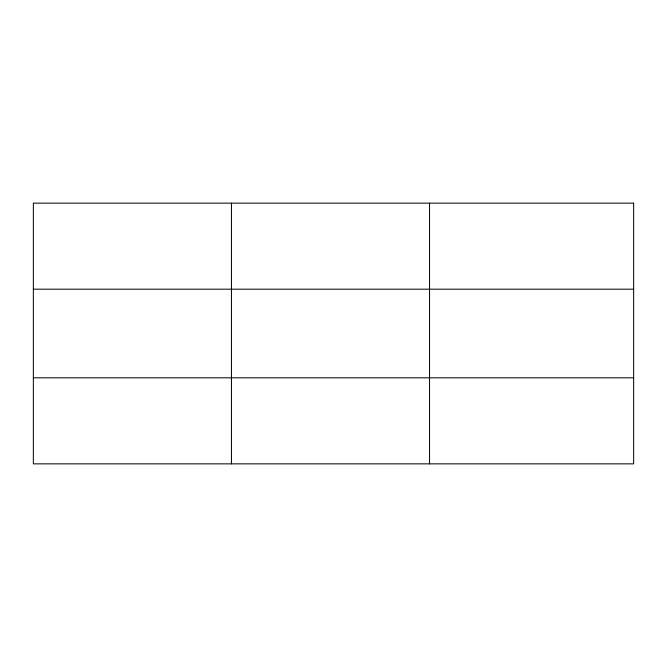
<?xml version="1.0" encoding="UTF-8"?>
<svg xmlns="http://www.w3.org/2000/svg" width="667" height="667" viewBox="0 0 667 667"><rect width="100%" height="100%" fill="white"/><g stroke="black" fill="none" stroke-linecap="round" stroke-linejoin="round"><path stroke-width="1" d="M231.449 203.143L231.449 463.857M429.548 203.143L429.548 463.857M33.35 289.178L633.65 289.178M33.35 377.822L633.65 377.822M633.65 203.143L633.65 463.857L33.35 463.857L33.35 203.143L633.65 203.143"/></g></svg>
